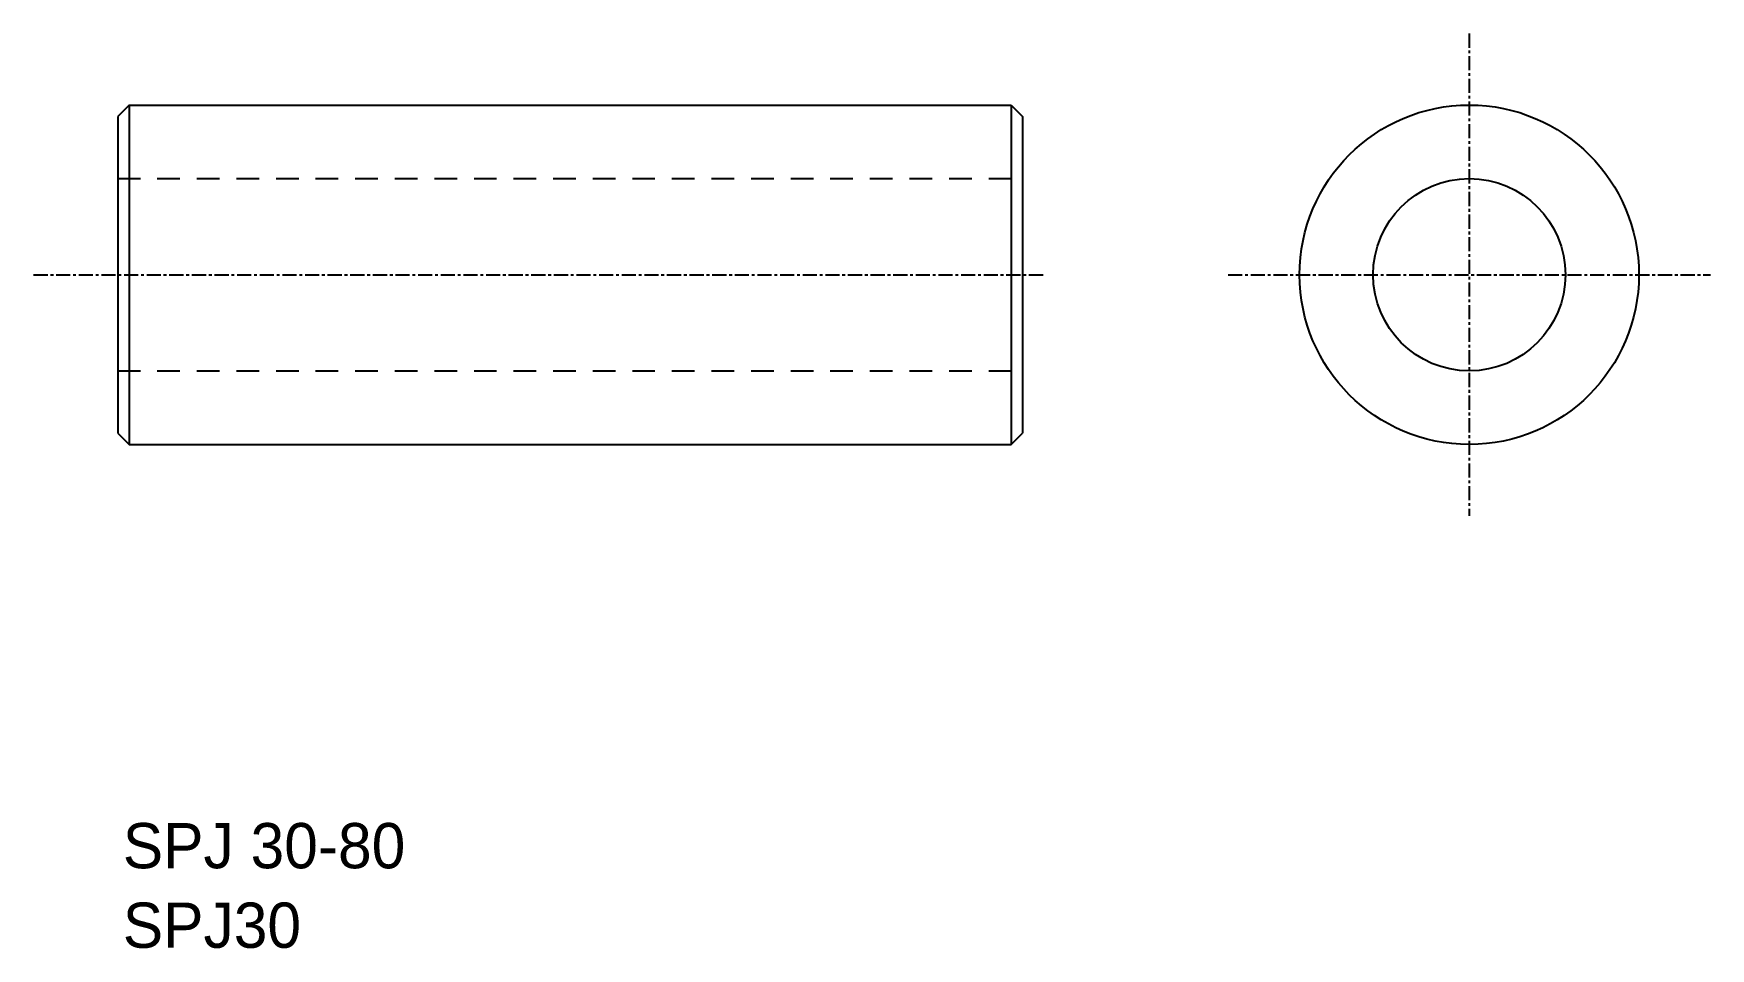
# Model space of a CAD drawing. Extents: x 272 to 420, y 78 to 159.
import ezdxf

# ---------------------------------------------------------------- set-up
doc = ezdxf.new("R2010")
doc.units = 0
doc.linetypes.add('CENTER', pattern=[2, 1.25, -0.25, 0.25, -0.25])
doc.linetypes.add('DASHED', pattern=[3.5, 2, -1.5])
doc.layers.get('0').update_dxf_attribs({"linetype": 'CONTINUOUS'})
doc.layers.add('CENTER', color=1, linetype='CENTER')

msp = doc.modelspace()

# ---------------------------------------------------------------- linework, layer by layer
at = {"color": 7, "linetype": 'CONTINUOUS'}
for p, q in [((280.08, 152.56), (279.08, 151.56)), ((279.08, 151.56), (279.08, 123.56)), ((280.08, 152.56), (280.08, 122.56)), ((280.08, 152.56), (358.08, 152.56)), ((358.08, 152.56), (359.08, 151.56)), ((358.08, 152.56), (358.08, 122.56)), ((359.08, 151.56), (359.08, 123.56)), ((279.08, 123.56), (280.08, 122.56)), ((358.08, 122.56), (359.08, 123.56)), ((280.08, 122.56), (358.08, 122.56))]:
    msp.add_line(p, q, dxfattribs=at)
at = {"color": 3, "linetype": 'DASHED'}
for p, q in [((279.08, 146.06), (359.08, 146.06)), ((279.08, 129.06), (359.08, 129.06))]:
    msp.add_line(p, q, dxfattribs=at)
at = {"color": 7, "linetype": 'CONTINUOUS'}
for radius in [15, 8.5]:
    msp.add_circle((398.57, 137.56), radius, dxfattribs=at)
at = {"layer": 'CENTER', "color": 1, "linetype": 'CENTER'}
for p, q in [((398.57, 158.88), (398.57, 116.24)), ((271.64, 137.56), (361.08, 137.56)), ((377.25, 137.56), (419.89, 137.56))]:
    msp.add_line(p, q, dxfattribs=at)

# ---------------------------------------------------------------- texts
at = {"color": 7, "linetype": 'CONTINUOUS'}
for s, p in [('SPJ 30-80', (279.53, 85.1)), ('SPJ30', (279.53, 78.07))]:
    msp.add_text(s, height=4, dxfattribs=at).set_placement(p)

doc.saveas('drawing.dxf')
